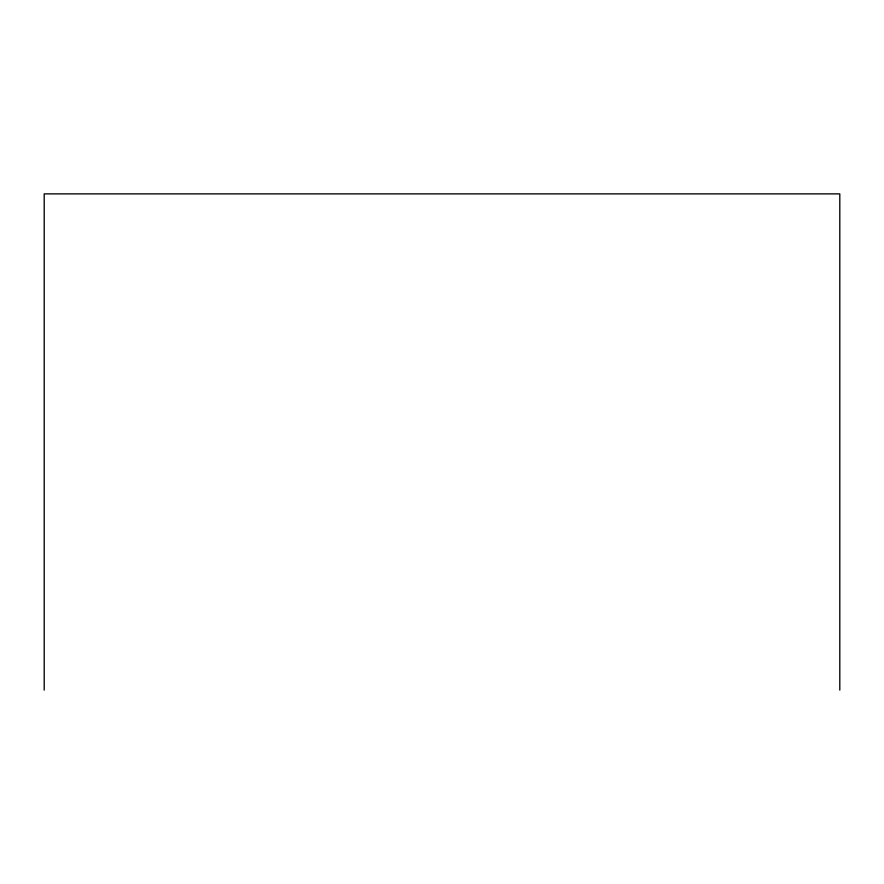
<?xml version="1.0" encoding="UTF-8"?>
<svg xmlns="http://www.w3.org/2000/svg" width="884" height="884" viewBox="0 0 884 884"><rect width="100%" height="100%" fill="white"/><g stroke="black" fill="none" stroke-linecap="round" stroke-linejoin="round"><path stroke-width="1.33" d="M839.8 690.117L839.8 193.883L44.2 193.883L44.2 690.117"/></g></svg>
